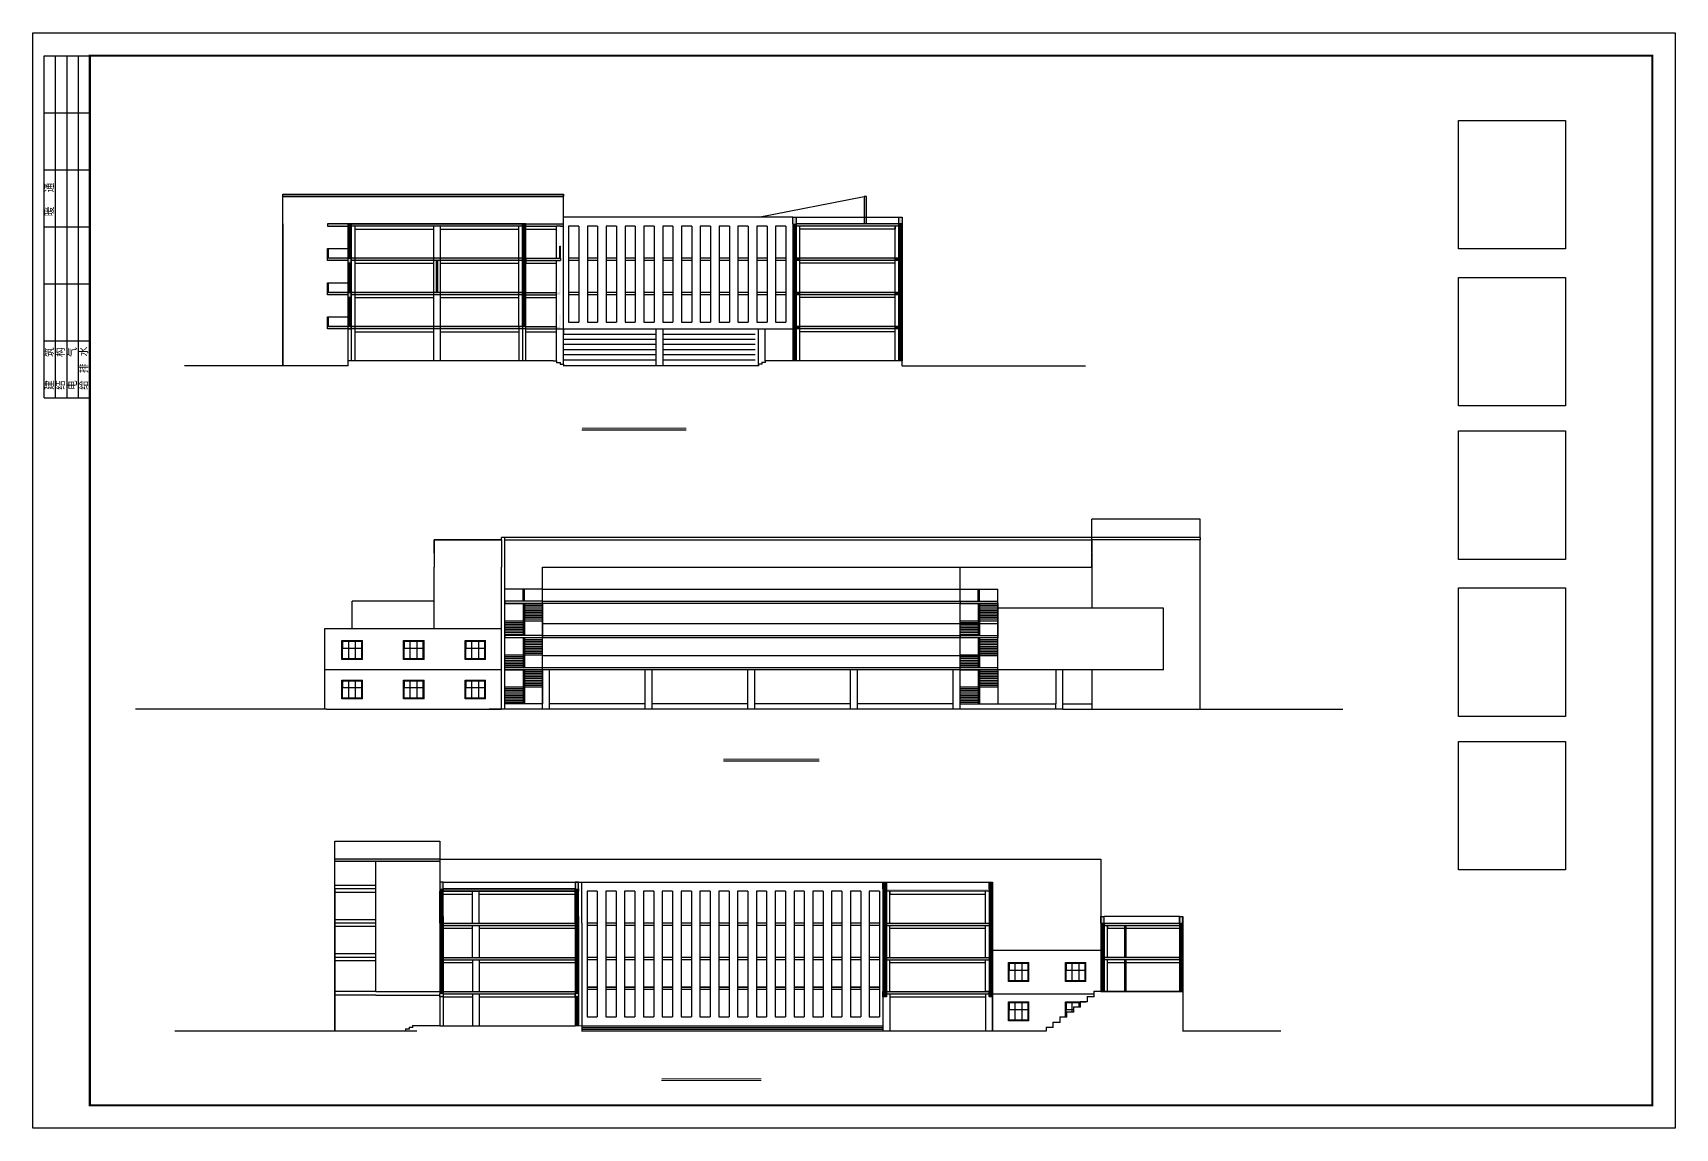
# Model space of a CAD drawing. Extents: x 368934 to 515747, y 80531 to 178176.
# Drawn here: x 443747 to 515747, y 80531 to 128531 of the extents above; entities that cross this region are included whole.
import ezdxf

# ---------------------------------------------------------------- set-up
doc = ezdxf.new("R2010")
doc.units = 0
doc.header["$LTSCALE"] = 1000
doc.header["$MEASUREMENT"] = 0
doc.layers.get('0').update_dxf_attribs({"linetype": 'CONTINUOUS'})
doc.layers.add('PUB_DIM', color=3, linetype='CONTINUOUS')
doc.layers.add('PUB_TITLE', color=4, linetype='CONTINUOUS')
doc.styles.add('HZ', font='txt', dxfattribs={"bigfont": 'hztxt'})

# ---------------------------------------------------------------- blocks, each defined once
blk = doc.blocks.new('_LABEL1')
for p, q in [((-150, 20), (-75, 20)), ((-150, 20), (-150, 0)), ((-150, 15), (-75, 15)), ((-125, 20), (-125, 0)), ((-100, 20), (-100, 0)), ((-75, 20), (-75, 0)), ((-75, 20), (-75, 0)), ((-75, 20), (0, 20)), ((-75, 15), (0, 15)), ((-50, 20), (-50, 0)), ((-25, 20), (-25, 0)), ((0, 20), (0, 0)), ((-150, 10), (-75, 10)), ((-75, 10), (0, 10)), ((-150, 5), (-75, 5)), ((-150, 0), (-75, 0)), ((-75, 5), (0, 5)), ((-75, 0), (0, 0))]:
    blk.add_line(p, q)
at = {"style": 'HZ'}
for s, p in [('结   构', (-146.45, 10.91)), ('建   筑', (-146.45, 15.65)), ('暖  通', (-70.35, 15.73)), ('电   气', (-146.45, 5.65)), ('给 排 水', (-146.45, 0.73))]:
    blk.add_text(s, height=3.509, dxfattribs=at).set_placement(p)

msp = doc.modelspace()

# ---------------------------------------------------------------- hatches: boundary and pattern name
for points in [[(467009, 121457), (454709, 121457), (454709, 121357), (467009, 121357)], [(480299, 121357), (480199, 121357), (480199, 120157), (480299, 120157)], [(457559, 120157), (456659, 120157), (456659, 120057), (457559, 120057)], [(457709, 120157), (457559, 120157), (457559, 120057), (457709, 120057)], [(457709, 120057), (457559, 120057), (457559, 119932), (457709, 119932)], [(465209, 120157), (457709, 120157), (457709, 120057), (465209, 120057)], [(467009, 120157), (466709, 120157), (465359, 120157), (465359, 120057), (466709, 120057), (466874, 120057), (467009, 120057)], [(481709, 120157), (477209, 120157), (477209, 120057), (481709, 120057)], [(457559, 118657), (456689, 118657), (456689, 119082), (456659, 119082), (456659, 118557), (457559, 118557)], [(466874, 118657), (466874, 119182), (466844, 119182), (466844, 118657), (466709, 118657), (465359, 118657), (465359, 118557), (466709, 118557), (466874, 118557)], [(465209, 118657), (457709, 118657), (457709, 118557), (465209, 118557)], [(461489, 118557), (461429, 118557), (461429, 117157), (461489, 117157)], [(477359, 118657), (477209, 118657), (477209, 118557), (477359, 118557)], [(481559, 118657), (477359, 118657), (477359, 118557), (481559, 118557)], [(481709, 118657), (481559, 118657), (481559, 118557), (481709, 118557)], [(457559, 117157), (456689, 117157), (456689, 117582), (456659, 117582), (456659, 117057), (457559, 117057)], [(466874, 117157), (466874, 117682), (466844, 117682), (466844, 117157), (466709, 117157), (465359, 117157), (465359, 117057), (466709, 117057), (466874, 117057)], [(465209, 117157), (457709, 117157), (457709, 117057), (465209, 117057)], [(477359, 117157), (477209, 117157), (477209, 117057), (477359, 117057)], [(481559, 117157), (477359, 117157), (477359, 117057), (481559, 117057)], [(481709, 117157), (481559, 117157), (481559, 117057), (481709, 117057)], [(457559, 115657), (456689, 115657), (456689, 116082), (456659, 116082), (456659, 115557), (457559, 115557)], [(466874, 115657), (466874, 116182), (466844, 116182), (466844, 115657), (466709, 115657), (465359, 115657), (465359, 115557), (466709, 115557), (466874, 115557)], [(465209, 115657), (457709, 115657), (457709, 115557), (465209, 115557)], [(477359, 115657), (477209, 115657), (477209, 115557), (477359, 115557)], [(481559, 115657), (477359, 115657), (477359, 115557), (481559, 115557)], [(481709, 115657), (481559, 115657), (481559, 115557), (481709, 115557)], [(461591, 92313), (456986, 92313), (456986, 92213), (461591, 92213)], [(467517, 91013), (461741, 91013), (461741, 90913), (467517, 90913)], [(481167, 91313), (481017, 91313), (481017, 91013), (481167, 91013)], [(481167, 91013), (481017, 91013), (481017, 90913), (481167, 90913)], [(485817, 91313), (485667, 91313), (485667, 91013), (485817, 91013)], [(485817, 91013), (485667, 91013), (485667, 90913), (485817, 90913)], [(485817, 91013), (485667, 91013), (485667, 90913), (485817, 90913)], [(467517, 89513), (461741, 89513), (461741, 89413), (467517, 89413)], [(467517, 89513), (463317, 89513), (463317, 89413), (467517, 89413)], [(490717, 89413), (490717, 89513), (490567, 89513), (490567, 89288), (490717, 89288)], [(494017, 89513), (490744, 89513), (490717, 89513), (490717, 89413), (494017, 89413)], [(491677, 89413), (491617, 89413), (491617, 89013), (491677, 89013)], [(494167, 89413), (494167, 89513), (494017, 89513), (494017, 89288), (494167, 89288)], [(490717, 88463), (490567, 88463), (490567, 87788), (490717, 87788)], [(494017, 88013), (490717, 88013), (490717, 87913), (494017, 87913)], [(491677, 87913), (491617, 87913), (491617, 87513), (491677, 87513)], [(494167, 88463), (494017, 88463), (494017, 87788), (494167, 87788)], [(481167, 86513), (481017, 86513), (481017, 86288), (481167, 86288)], [(485667, 86513), (485517, 86513), (481167, 86513), (481167, 86413), (485667, 86413)], [(485817, 86513), (485667, 86513), (485667, 86288), (485817, 86288)], [(490717, 86963), (490567, 86963), (490567, 86513), (490717, 86513)], [(494167, 86963), (494017, 86963), (494017, 86513), (494167, 86513)]]:
    msp.add_hatch(color=256).paths.add_polyline_path(points)
h = msp.add_hatch(color=256)
h.paths.add_polyline_path([(477209, 120457), (477059, 120457), (477059, 120157), (477059, 119932), (477209, 119932), (477209, 120157)])
h.paths.add_polyline_path([(477209, 118657), (477059, 118657), (477059, 118432), (477209, 118432)])
h.paths.add_polyline_path([(477209, 117157), (477059, 117157), (477059, 116932), (477209, 116932)])
h.paths.add_polyline_path([(477209, 115657), (477059, 115657), (477059, 115432), (477209, 115432)])
h = msp.add_hatch(color=256)
h.paths.add_polyline_path([(481859, 120457), (481709, 120457), (481709, 120157), (481709, 119932), (481859, 119932), (481859, 120157)])
h.paths.add_polyline_path([(481859, 118657), (481709, 118657), (481709, 118432), (481859, 118432)])
h.paths.add_polyline_path([(481859, 117157), (481709, 117157), (481709, 116932), (481859, 116932)])
h.paths.add_polyline_path([(481859, 115657), (481709, 115657), (481709, 115432), (481859, 115432)])
h = msp.add_hatch(color=256)
h.paths.add_polyline_path([(465359, 120157), (465209, 120157), (465209, 120057), (465209, 119932), (465359, 119932)])
h.paths.add_polyline_path([(465359, 118657), (465209, 118657), (465209, 118432), (465359, 118432)])
h = msp.add_hatch(color=256)
h.paths.add_polyline_path([(457709, 118657), (457559, 118657), (457559, 118432), (457709, 118432)])
h.paths.add_polyline_path([(457709, 117157), (457559, 117157), (457559, 116932), (457709, 116932)])
h.paths.add_polyline_path([(457709, 115657), (457559, 115657), (457559, 115557), (457709, 115557)])
h = msp.add_hatch(color=256)
h.paths.add_polyline_path([(465359, 117157), (465209, 117157), (465209, 116932), (465359, 116932)])
h.paths.add_polyline_path([(465359, 115657), (465209, 115657), (465209, 115557), (465359, 115557)])
h = msp.add_hatch(color=256)
h.paths.add_polyline_path([(461741, 91313), (461591, 91313), (461591, 90913), (461591, 90788), (461741, 90788), (461741, 91013)])
h.paths.add_polyline_path([(461741, 89513), (461591, 89513), (461591, 89288), (461741, 89288), (461741, 89413)])
h.paths.add_polyline_path([(461741, 88013), (461591, 88013), (461591, 87788), (461741, 87788)])
h.paths.add_polyline_path([(461741, 86413), (461741, 86513), (461591, 86513), (461591, 86413), (461591, 86288), (461741, 86288)])
h = msp.add_hatch(color=256)
h.paths.add_polyline_path([(467667, 91313), (467517, 91313), (467517, 90913), (467517, 90788), (467667, 90788), (467667, 91013)])
h.paths.add_polyline_path([(467667, 89513), (467517, 89513), (467517, 89288), (467667, 89288), (467667, 89413)])
h.paths.add_polyline_path([(467667, 88013), (467517, 88013), (467517, 87788), (467667, 87788)])
h.paths.add_polyline_path([(467667, 86413), (467667, 86513), (467517, 86513), (467517, 86413), (467517, 86288), (467667, 86288)])
h = msp.add_hatch(color=256)
h.paths.add_polyline_path([(485667, 91013), (481167, 91013), (481167, 90913), (485667, 90913)])
h.paths.add_polyline_path([(485667, 89513), (481167, 89513), (481167, 89413), (485667, 89413)])
h.paths.add_polyline_path([(485667, 88013), (481167, 88013), (481167, 87913), (485667, 87913)])
h = msp.add_hatch(color=256)
h.paths.add_polyline_path([(481017, 89288), (481167, 89288), (481167, 89513), (481017, 89513)])
h.paths.add_polyline_path([(481017, 87788), (481167, 87788), (481167, 88013), (481017, 88013)])
h = msp.add_hatch(color=256)
h.paths.add_polyline_path([(485667, 89288), (485817, 89288), (485817, 89513), (485667, 89513)])
h.paths.add_polyline_path([(485667, 87788), (485817, 87788), (485817, 88013), (485667, 88013)])
h = msp.add_hatch(color=256)
h.paths.add_polyline_path([(494167, 89813), (494017, 89813), (494017, 89513), (494167, 89513)])
h.paths.add_polyline_path([(490717, 89813), (490567, 89813), (490567, 89513), (490717, 89513)])
h = msp.add_hatch(color=256)
h.paths.add_polyline_path([(467517, 86513), (461741, 86513), (461741, 86413), (467517, 86413)])
h.paths.add_polyline_path([(467517, 88013), (461741, 88013), (461741, 87913), (467517, 87913)])

# ---------------------------------------------------------------- linework, layer by layer
for p, q in [((454709, 121457), (467009, 121457)), ((454709, 113932), (454709, 121457)), ((454709, 121357), (467009, 121357)), ((467009, 114007), (467009, 121457)), ((475559, 120457), (480199, 121357)), ((480199, 121357), (480199, 120157)), ((480299, 121357), (480199, 121357)), ((480299, 120157), (480299, 121357)), ((477059, 120457), (467009, 120457)), ((477059, 120157), (477059, 120457)), ((477059, 120457), (477209, 120457)), ((477209, 120457), (481709, 120457)), ((477209, 120457), (477209, 120157)), ((481709, 120157), (481709, 120457)), ((481709, 120457), (481859, 120457)), ((481709, 120457), (481859, 120457)), ((481709, 120157), (481709, 120457)), ((481859, 120457), (481859, 120157)), ((481859, 120457), (481859, 120157)), ((454709, 120157), (454709, 113932)), ((456659, 120157), (456659, 120057)), ((457559, 120157), (456659, 120157)), ((456659, 120057), (457559, 120057)), ((465359, 120157), (457559, 120157)), ((457559, 120157), (457559, 115557)), ((457709, 120157), (457559, 120157)), ((457559, 120157), (457559, 114157)), ((457559, 120057), (457709, 120057)), ((457709, 119932), (457559, 119932)), ((457609, 118657), (457609, 119932)), ((457659, 118657), (457659, 119932)), ((457709, 115557), (457709, 120157)), ((457709, 120157), (457709, 115557)), ((465209, 120057), (457709, 120057)), ((457859, 120057), (457859, 119932)), ((457859, 120057), (457859, 114157)), ((457859, 119932), (461309, 119932)), ((461309, 120057), (461309, 114157)), ((461609, 120057), (461609, 114157)), ((461609, 119932), (465059, 119932)), ((465059, 115657), (465059, 120057)), ((465209, 115657), (465209, 120157)), ((465209, 119932), (465359, 119932)), ((465259, 115657), (465259, 120157)), ((465309, 115657), (465309, 120157)), ((465359, 120157), (466709, 120157)), ((465359, 115657), (465359, 120157)), ((465359, 120057), (466709, 120057)), ((465359, 119932), (466709, 119932)), ((466709, 120157), (467009, 120157)), ((466874, 120057), (466709, 120057)), ((466709, 118657), (466709, 120057)), ((466874, 120057), (467009, 120057)), ((467684, 120057), (467234, 120057)), ((467234, 120057), (467234, 115857)), ((467684, 120057), (467684, 115857)), ((468509, 120057), (468059, 120057)), ((468059, 120057), (468059, 115857)), ((468509, 120057), (468509, 115857)), ((469334, 120057), (468884, 120057)), ((468884, 120057), (468884, 115857)), ((469334, 120057), (469334, 115857)), ((470159, 120057), (469709, 120057)), ((469709, 120057), (469709, 115857)), ((470159, 120057), (470159, 115857)), ((470984, 120057), (470534, 120057)), ((470534, 120057), (470534, 115857)), ((470534, 120057), (470534, 115857)), ((470984, 120057), (470984, 115857)), ((471809, 120057), (471359, 120057)), ((471359, 120057), (471359, 115857)), ((471809, 120057), (471809, 115857)), ((472634, 120057), (472184, 120057)), ((472184, 120057), (472184, 115857)), ((472634, 120057), (472634, 115857)), ((473459, 120057), (473009, 120057)), ((473009, 120057), (473009, 115857)), ((473459, 120057), (473459, 115857)), ((474284, 120057), (473834, 120057)), ((473834, 120057), (473834, 115857)), ((474284, 120057), (474284, 115857)), ((475109, 120057), (474659, 120057)), ((474659, 120057), (474659, 115857)), ((475109, 120057), (475109, 115857)), ((475934, 120057), (475484, 120057)), ((475484, 120057), (475484, 115857)), ((475934, 120057), (475934, 115857)), ((476759, 120057), (476309, 120057)), ((476309, 120057), (476309, 115857)), ((476759, 120057), (476759, 115857)), ((477059, 120157), (477059, 114157)), ((477209, 119932), (477059, 119932)), ((477109, 120157), (477109, 114157)), ((477159, 120157), (477159, 114157)), ((477209, 120157), (477209, 114157)), ((481709, 120157), (477209, 120157)), ((481709, 120057), (477209, 120057)), ((477359, 120057), (477359, 114157)), ((481559, 119932), (477359, 119932)), ((481859, 120157), (480299, 120157)), ((481559, 120057), (481559, 119932)), ((481559, 114157), (481559, 120057)), ((481709, 120157), (481709, 114157)), ((481709, 114157), (481709, 120157)), ((481859, 119932), (481709, 119932)), ((481759, 120157), (481759, 114157)), ((481809, 120157), (481809, 114157)), ((481859, 120157), (481859, 114157)), ((481859, 114157), (481859, 120157)), ((456659, 119082), (457559, 119082)), ((456659, 119082), (456689, 119082)), ((456659, 118557), (456659, 119082)), ((456689, 119082), (456689, 118657)), ((466844, 119182), (466874, 119182)), ((466844, 118657), (466844, 119182)), ((466874, 118657), (466874, 119182)), ((477209, 118657), (477209, 119107)), ((481859, 118657), (481859, 119107)), ((457559, 118557), (456659, 118557)), ((457559, 118657), (456689, 118657)), ((457559, 118657), (457709, 118657)), ((457709, 118432), (457559, 118432)), ((457609, 117157), (457609, 118432)), ((457659, 117157), (457659, 118432)), ((465209, 118657), (457709, 118657)), ((465209, 118557), (457709, 118557)), ((457859, 118432), (461309, 118432)), ((461429, 118557), (461429, 117157)), ((461489, 118557), (461489, 117157)), ((461609, 118432), (465059, 118432)), ((465209, 118657), (465359, 118657)), ((465359, 118432), (465209, 118432)), ((465359, 118657), (465359, 118432)), ((465359, 118657), (466709, 118657)), ((465359, 118557), (466709, 118557)), ((465359, 118432), (466709, 118432)), ((466709, 118657), (466844, 118657)), ((466709, 118557), (466874, 118557)), ((466709, 114157), (466709, 118557)), ((466874, 118657), (466874, 118557)), ((467684, 118657), (467234, 118657)), ((467684, 118557), (467234, 118557)), ((468509, 118657), (468059, 118657)), ((468509, 118557), (468059, 118557)), ((469334, 118657), (468884, 118657)), ((469334, 118557), (468884, 118557)), ((470159, 118657), (469709, 118657)), ((470159, 118557), (469709, 118557)), ((470984, 118657), (470534, 118657)), ((470984, 118557), (470534, 118557)), ((471809, 118657), (471359, 118657)), ((471809, 118557), (471359, 118557)), ((472634, 118657), (472184, 118657)), ((472634, 118557), (472184, 118557)), ((473459, 118657), (473009, 118657)), ((473459, 118557), (473009, 118557)), ((474284, 118657), (473834, 118657)), ((474284, 118557), (473834, 118557)), ((475109, 118657), (474659, 118657)), ((475109, 118557), (474659, 118557)), ((475934, 118657), (475484, 118657)), ((475934, 118557), (475484, 118557)), ((476759, 118657), (476309, 118657)), ((476759, 118557), (476309, 118557)), ((477209, 118657), (477059, 118657)), ((477209, 118432), (477059, 118432)), ((481709, 118657), (477209, 118657)), ((481709, 118557), (477209, 118557)), ((481559, 118432), (477359, 118432)), ((481859, 118657), (481709, 118657)), ((481859, 118432), (481709, 118432)), ((456659, 117057), (456659, 117582)), ((456659, 117582), (456689, 117582)), ((456659, 117582), (457559, 117582)), ((456689, 117582), (456689, 117157)), ((457559, 117157), (456659, 117157)), ((457559, 117057), (456659, 117057)), ((457559, 117057), (456659, 117057)), ((457559, 117157), (456689, 117157)), ((457559, 117157), (457709, 117157)), ((457709, 116932), (457559, 116932)), ((457609, 115657), (457609, 116932)), ((457659, 115657), (457659, 116932)), ((465209, 117157), (457709, 117157)), ((465209, 117057), (457709, 117057)), ((457859, 116932), (461309, 116932)), ((461609, 116932), (465059, 116932)), ((465359, 117157), (465209, 117157)), ((465359, 116932), (465209, 116932)), ((465359, 117157), (466709, 117157)), ((465359, 117057), (466709, 117057)), ((465359, 116932), (466709, 116932)), ((467684, 117157), (467234, 117157)), ((467684, 117057), (467234, 117057)), ((468509, 117157), (468059, 117157)), ((468509, 117057), (468059, 117057)), ((469334, 117157), (468884, 117157)), ((469334, 117057), (468884, 117057)), ((470159, 117157), (469709, 117157)), ((470159, 117057), (469709, 117057)), ((470984, 117157), (470534, 117157)), ((470984, 117057), (470534, 117057)), ((471809, 117157), (471359, 117157)), ((471809, 117057), (471359, 117057)), ((472634, 117157), (472184, 117157)), ((472634, 117057), (472184, 117057)), ((473459, 117157), (473009, 117157)), ((473459, 117057), (473009, 117057)), ((474284, 117157), (473834, 117157)), ((474284, 117057), (473834, 117057)), ((475109, 117157), (474659, 117157)), ((475109, 117057), (474659, 117057)), ((475934, 117157), (475484, 117157)), ((475934, 117057), (475484, 117057)), ((476759, 117157), (476309, 117157)), ((476759, 117057), (476309, 117057)), ((477209, 117157), (477059, 117157)), ((477209, 116932), (477059, 116932)), ((481709, 117157), (477209, 117157)), ((481709, 117057), (477209, 117057)), ((481559, 116932), (477359, 116932)), ((481859, 117157), (481709, 117157)), ((481859, 116932), (481709, 116932)), ((456659, 116082), (456689, 116082)), ((456659, 115557), (456659, 116082)), ((456659, 116082), (457559, 116082)), ((456689, 116082), (456689, 115657)), ((457559, 115657), (456659, 115657)), ((457559, 115657), (456659, 115657)), ((457559, 115557), (456659, 115557)), ((457559, 115557), (456659, 115557)), ((457559, 115557), (456659, 115557)), ((457559, 115657), (456689, 115657)), ((457709, 115657), (457559, 115657)), ((457559, 115557), (457709, 115557)), ((457709, 115557), (457559, 115557)), ((465209, 115657), (457709, 115657)), ((465359, 115557), (457709, 115557)), ((457709, 115557), (457709, 114157)), ((457859, 115432), (461309, 115432)), ((461609, 115432), (465059, 115432)), ((465059, 115657), (465059, 114157)), ((465359, 115657), (465209, 115657)), ((465209, 115657), (465209, 115557)), ((465209, 115557), (465209, 114157)), ((465359, 115657), (466709, 115657)), ((465359, 114157), (465359, 115657)), ((465359, 115557), (466709, 115557)), ((465359, 115432), (466709, 115432)), ((466709, 115557), (477059, 115557)), ((467009, 115557), (467009, 115332)), ((467009, 115332), (471059, 115332)), ((467234, 115857), (467684, 115857)), ((468059, 115857), (468509, 115857)), ((468884, 115857), (469334, 115857)), ((469709, 115857), (470159, 115857)), ((470534, 115857), (470984, 115857)), ((471059, 115557), (471059, 113932)), ((471359, 115857), (471809, 115857)), ((471359, 115557), (471359, 113932)), ((471359, 115332), (475409, 115332)), ((472184, 115857), (472634, 115857)), ((473009, 115857), (473459, 115857)), ((473834, 115857), (474284, 115857)), ((474659, 115857), (475109, 115857)), ((475484, 115857), (475934, 115857)), ((475559, 113932), (475559, 115557)), ((475859, 114157), (475859, 115557)), ((476309, 115857), (476759, 115857)), ((477209, 115657), (477059, 115657)), ((477209, 115432), (477059, 115432)), ((481709, 115657), (477209, 115657)), ((481709, 115557), (477209, 115557)), ((481559, 115432), (477359, 115432)), ((481859, 115657), (481709, 115657)), ((481859, 115432), (481709, 115432)), ((467009, 115107), (471059, 115107)), ((467009, 114882), (471059, 114882)), ((467009, 114657), (471059, 114657)), ((471359, 115107), (475409, 115107)), ((471359, 114882), (475409, 114882)), ((471359, 114657), (475409, 114657)), ((454709, 113932), (450402, 113932)), ((457559, 113932), (454709, 113932)), ((466559, 114157), (457559, 114157)), ((457559, 114157), (457559, 113932)), ((465359, 114157), (465359, 114307)), ((466559, 114157), (466709, 114157)), ((466709, 114157), (466709, 114082)), ((466709, 114082), (466859, 114082)), ((466859, 114082), (466859, 114007)), ((466859, 114007), (467009, 114007)), ((467009, 114432), (471059, 114432)), ((467009, 114207), (471059, 114207)), ((467009, 114007), (467009, 113932)), ((475559, 113932), (467009, 113932)), ((471359, 114432), (475409, 114432)), ((471359, 114207), (475409, 114207)), ((475559, 114007), (475559, 113932)), ((475709, 114007), (475559, 114007)), ((475709, 114082), (475709, 114007)), ((475859, 114082), (475709, 114082)), ((475859, 114157), (475859, 114082)), ((477059, 114157), (475859, 114157)), ((481859, 114157), (477059, 114157)), ((481859, 113932), (481859, 114157)), ((481859, 113932), (485263, 113932)), ((481859, 113932), (481859, 113932)), ((485263, 113932), (489902, 113932)), ((494927, 107220), (490171, 107220)), ((490171, 106420), (490171, 107220)), ((494927, 106420), (494927, 107220)), ((461343, 105726), (461346, 106320)), ((461346, 106317), (461346, 106320)), ((464296, 106320), (461346, 106320)), ((461346, 106320), (464296, 106320)), ((461346, 106317), (464296, 106318)), ((461346, 106317), (461346, 105120)), ((464446, 106420), (464296, 106420)), ((464296, 106320), (464296, 106420)), ((464296, 106318), (464296, 106320)), ((464296, 106318), (464296, 105120)), ((490171, 106420), (464446, 106420)), ((464446, 106320), (464446, 106420)), ((464446, 106320), (490171, 106320)), ((464446, 106320), (466096, 106320)), ((464446, 106319), (466096, 106320)), ((464446, 106319), (464446, 106320)), ((464446, 105120), (464446, 106319)), ((466096, 106320), (490171, 106320)), ((466096, 106320), (490171, 106320)), ((494896, 106420), (490171, 106420)), ((490171, 106320), (490171, 106420)), ((494896, 106320), (490171, 106320)), ((490171, 106320), (490171, 105757)), ((490171, 105757), (490171, 106304)), ((494927, 106420), (494896, 106420)), ((494896, 106320), (494927, 106320)), ((494927, 106420), (494927, 106320)), ((494927, 98895), (494927, 106320)), ((490171, 105757), (490171, 105726)), ((490171, 105757), (490171, 105120)), ((490171, 105120), (490171, 105726)), ((461346, 105120), (461346, 105112)), ((461346, 105120), (461346, 105120)), ((461346, 103620), (461346, 105120)), ((464296, 105113), (464296, 105120)), ((464296, 103620), (464296, 105113)), ((464446, 105113), (464446, 105120)), ((464446, 103620), (464446, 105113)), ((466096, 105120), (484396, 105120)), ((466096, 105113), (466096, 105120)), ((466096, 103620), (466096, 105113)), ((484396, 105120), (490171, 105120)), ((484396, 103620), (484396, 105120)), ((490171, 105120), (490171, 103320)), ((466096, 104145), (464446, 104145)), ((465241, 104145), (465301, 104145)), ((465241, 103620), (465241, 104145)), ((465271, 103620), (465271, 104145)), ((465301, 103620), (465301, 104145)), ((466096, 104145), (486046, 104145)), ((466096, 103320), (466096, 104145)), ((485191, 103620), (485191, 104145)), ((485221, 103620), (485221, 104145)), ((485251, 103620), (485251, 104145)), ((486046, 103320), (486046, 104145)), ((461346, 103620), (457746, 103620)), ((457746, 102420), (457746, 103620)), ((461346, 102420), (461346, 103620)), ((461346, 103620), (461346, 103620)), ((464296, 102120), (464296, 103620)), ((464446, 103620), (464446, 103520)), ((466096, 103620), (464446, 103620)), ((464446, 103520), (464446, 103620)), ((464446, 102120), (464446, 103520)), ((464446, 103520), (466096, 103520)), ((464446, 102020), (464446, 103520)), ((466096, 103520), (464446, 103520)), ((464446, 102120), (464446, 103520)), ((465241, 103520), (465241, 102120)), ((465271, 103520), (465271, 102120)), ((465301, 103520), (465301, 102120)), ((465301, 103445), (466096, 103445)), ((465301, 103370), (466096, 103370)), ((465301, 103295), (466096, 103295)), ((465301, 103220), (466096, 103220)), ((465301, 103145), (466096, 103145)), ((465301, 103070), (466096, 103070)), ((465301, 102995), (466096, 102995)), ((466096, 103620), (486046, 103620)), ((486046, 103520), (466096, 103520)), ((466096, 103520), (466096, 102020)), ((466096, 102120), (466096, 103520)), ((466096, 100620), (466096, 103320)), ((484396, 103620), (484396, 103520)), ((484396, 102020), (484396, 103520)), ((484396, 103520), (486046, 103520)), ((484396, 102120), (484396, 103520)), ((485191, 103520), (485191, 102120)), ((485221, 103520), (485221, 102120)), ((485251, 103520), (485251, 102120)), ((485251, 103445), (486046, 103445)), ((485251, 103370), (486046, 103370)), ((485251, 103295), (486046, 103295)), ((485251, 103220), (486046, 103220)), ((485251, 103145), (486046, 103145)), ((485251, 103070), (486046, 103070)), ((485251, 102995), (486046, 102995)), ((486046, 103520), (486046, 102020)), ((490171, 103320), (486046, 103320)), ((486046, 100620), (486046, 103320)), ((493321, 103320), (490171, 103320)), ((493321, 100620), (493321, 103320)), ((456546, 102420), (464296, 102420)), ((456546, 102120), (456546, 102420)), ((464446, 102770), (465241, 102770)), ((464446, 102695), (465241, 102695)), ((464446, 102620), (465241, 102620)), ((464446, 102545), (465241, 102545)), ((464446, 102470), (465241, 102470)), ((464446, 102395), (465241, 102395)), ((464446, 102320), (465241, 102320)), ((464446, 102245), (465241, 102245)), ((465301, 102920), (466096, 102920)), ((465301, 102845), (466096, 102845)), ((465301, 102770), (466096, 102770)), ((466096, 102645), (486046, 102645)), ((484396, 102770), (485191, 102770)), ((484396, 102695), (485191, 102695)), ((484396, 102620), (485191, 102620)), ((484396, 102545), (485191, 102545)), ((484396, 102470), (485191, 102470)), ((484396, 102395), (485191, 102395)), ((484396, 102320), (485191, 102320)), ((484396, 102245), (485191, 102245)), ((485251, 102920), (486046, 102920)), ((485251, 102845), (486046, 102845)), ((485251, 102770), (486046, 102770)), ((456546, 98895), (456546, 102120)), ((457296, 101070), (457296, 101895)), ((457296, 101895), (458196, 101895)), ((457296, 101865), (457296, 101895)), ((457326, 101865), (457326, 101565)), ((457326, 101865), (458166, 101865)), ((457326, 101100), (457326, 101865)), ((457326, 101565), (458166, 101565)), ((457596, 101100), (457596, 101865)), ((457896, 101100), (457896, 101865)), ((458166, 101100), (458166, 101865)), ((458196, 101070), (458196, 101895)), ((458196, 101865), (458196, 101895)), ((459996, 101865), (459996, 101895)), ((459996, 101895), (460896, 101895)), ((459996, 101070), (459996, 101895)), ((460026, 101100), (460026, 101865)), ((460026, 101865), (460866, 101865)), ((460026, 101865), (460026, 101565)), ((460026, 101565), (460866, 101565)), ((460296, 101100), (460296, 101865)), ((460596, 101100), (460596, 101865)), ((460866, 101100), (460866, 101865)), ((460896, 101865), (460896, 101895)), ((460896, 101070), (460896, 101895)), ((462696, 101070), (462696, 101895)), ((462696, 101895), (463596, 101895)), ((462696, 101865), (462696, 101895)), ((462726, 101865), (462726, 101565)), ((462726, 101865), (463566, 101865)), ((462726, 101100), (462726, 101865)), ((462726, 101565), (463566, 101565)), ((462996, 101100), (462996, 101865)), ((463296, 101100), (463296, 101865)), ((463566, 101100), (463566, 101865)), ((463596, 101070), (463596, 101895)), ((463596, 101865), (463596, 101895)), ((464296, 98895), (464296, 102120)), ((464446, 102170), (465241, 102170)), ((464446, 102120), (464446, 102020)), ((466096, 102120), (464446, 102120)), ((464446, 102020), (464446, 102120)), ((464446, 102020), (464446, 102095)), ((464446, 100720), (464446, 102020)), ((464446, 100720), (464446, 102020)), ((466096, 102020), (464446, 102020)), ((465241, 102020), (465241, 100720)), ((465271, 102020), (465271, 100720)), ((465301, 102020), (465301, 100720)), ((465301, 101945), (466096, 101945)), ((465301, 101870), (466096, 101870)), ((465301, 101795), (466096, 101795)), ((465301, 101720), (466096, 101720)), ((465301, 101645), (466096, 101645)), ((465301, 101570), (466096, 101570)), ((466096, 102120), (486046, 102120)), ((486046, 102020), (466096, 102020)), ((466096, 100720), (466096, 102020)), ((484396, 102170), (485191, 102170)), ((484396, 102120), (484396, 102020)), ((484396, 102020), (484396, 102095)), ((484396, 100720), (484396, 102020)), ((485191, 102020), (485191, 100720)), ((485221, 102020), (485221, 100720)), ((485251, 102020), (485251, 100720)), ((485251, 101945), (486046, 101945)), ((485251, 101870), (486046, 101870)), ((485251, 101795), (486046, 101795)), ((485251, 101720), (486046, 101720)), ((485251, 101645), (486046, 101645)), ((485251, 101570), (486046, 101570)), ((458196, 101070), (457296, 101070)), ((457371, 101070), (457296, 101070)), ((458166, 101100), (457326, 101100)), ((458196, 101070), (457896, 101070)), ((460071, 101070), (459996, 101070)), ((460896, 101070), (459996, 101070)), ((460866, 101100), (460026, 101100)), ((460896, 101070), (460596, 101070)), ((463596, 101070), (462696, 101070)), ((462771, 101070), (462696, 101070)), ((463566, 101100), (462726, 101100)), ((463596, 101070), (463296, 101070)), ((464446, 101270), (465241, 101270)), ((464446, 101195), (465241, 101195)), ((464446, 101120), (465241, 101120)), ((464446, 101045), (465241, 101045)), ((464446, 100970), (465241, 100970)), ((464446, 100895), (465241, 100895)), ((464446, 100820), (465241, 100820)), ((465301, 101495), (466096, 101495)), ((465301, 101420), (466096, 101420)), ((465301, 101345), (466096, 101345)), ((465301, 101270), (466096, 101270)), ((466096, 101245), (486046, 101245)), ((484396, 101270), (485191, 101270)), ((484396, 101195), (485191, 101195)), ((484396, 101120), (485191, 101120)), ((484396, 101045), (485191, 101045)), ((484396, 100970), (485191, 100970)), ((484396, 100895), (485191, 100895)), ((484396, 100820), (485191, 100820)), ((485251, 101495), (486046, 101495)), ((485251, 101420), (486046, 101420)), ((485251, 101345), (486046, 101345)), ((485251, 101270), (486046, 101270)), ((464296, 100620), (456546, 100620)), ((457296, 100140), (457296, 100170)), ((457296, 100170), (458196, 100170)), ((457296, 99345), (457296, 100170)), ((457326, 99375), (457326, 100140)), ((457326, 100140), (458166, 100140)), ((457326, 100140), (457326, 99840)), ((457596, 99375), (457596, 100140)), ((457896, 99375), (457896, 100140)), ((458166, 99375), (458166, 100140)), ((458196, 100140), (458196, 100170)), ((458196, 99345), (458196, 100170)), ((459996, 99345), (459996, 100170)), ((459996, 100170), (460896, 100170)), ((459996, 100140), (459996, 100170)), ((460026, 100140), (460026, 99840)), ((460026, 100140), (460866, 100140)), ((460026, 99375), (460026, 100140)), ((460296, 99375), (460296, 100140)), ((460596, 99375), (460596, 100140)), ((460866, 99375), (460866, 100140)), ((460896, 99345), (460896, 100170)), ((460896, 100140), (460896, 100170)), ((462696, 100140), (462696, 100170)), ((462696, 100170), (463596, 100170)), ((462696, 99345), (462696, 100170)), ((462726, 99375), (462726, 100140)), ((462726, 100140), (463566, 100140)), ((462726, 100140), (462726, 99840)), ((462996, 99375), (462996, 100140)), ((463296, 99375), (463296, 100140)), ((463566, 99375), (463566, 100140)), ((463596, 100140), (463596, 100170)), ((463596, 99345), (463596, 100170)), ((464446, 100745), (465241, 100745)), ((464446, 100620), (464446, 100720)), ((464446, 100720), (466096, 100720)), ((464446, 100620), (464446, 100720)), ((464446, 99120), (464446, 100620)), ((464446, 100620), (466096, 100620)), ((466096, 100620), (464446, 100620)), ((464446, 98895), (464446, 100620)), ((465241, 100620), (465241, 99120)), ((465241, 100620), (465241, 100520)), ((465271, 100620), (465271, 99120)), ((465271, 100620), (465271, 100520)), ((465301, 100620), (465301, 99120)), ((465301, 100620), (465301, 100520)), ((465301, 100545), (466096, 100545)), ((465301, 100470), (466096, 100470)), ((465301, 100395), (466096, 100395)), ((465301, 100320), (466096, 100320)), ((465301, 100245), (466096, 100245)), ((465301, 100170), (466096, 100170)), ((465301, 100095), (466096, 100095)), ((466096, 100720), (486046, 100720)), ((466096, 100620), (466096, 99120)), ((466096, 98895), (466096, 100620)), ((466396, 100620), (466096, 100620)), ((470596, 100620), (466396, 100620)), ((466396, 98895), (466396, 100620)), ((470596, 98895), (470596, 100620)), ((470896, 100620), (470596, 100620)), ((475096, 100620), (470896, 100620)), ((470896, 98895), (470896, 100620)), ((475096, 98895), (475096, 100620)), ((475396, 100620), (475096, 100620)), ((475396, 98895), (475396, 100620)), ((479596, 100620), (475396, 100620)), ((479596, 98895), (479596, 100620)), ((479896, 100620), (479596, 100620)), ((484096, 100620), (479896, 100620)), ((479896, 98895), (479896, 100620)), ((486046, 100620), (484096, 100620)), ((484096, 98895), (484096, 100620)), ((484396, 100745), (485191, 100745)), ((484396, 100620), (484396, 100720)), ((484396, 100620), (486046, 100620)), ((484396, 99120), (484396, 100620)), ((485191, 100620), (485191, 100520)), ((485191, 100620), (485191, 99120)), ((485221, 100620), (485221, 100520)), ((485221, 100620), (485221, 99120)), ((485251, 100620), (485251, 100520)), ((485251, 100620), (485251, 99120)), ((485251, 100545), (486046, 100545)), ((485251, 100470), (486046, 100470)), ((485251, 100395), (486046, 100395)), ((485251, 100320), (486046, 100320)), ((485251, 100245), (486046, 100245)), ((485251, 100170), (486046, 100170)), ((485251, 100095), (486046, 100095)), ((488596, 100620), (486046, 100620)), ((486046, 100620), (486046, 99120)), ((488596, 100620), (488596, 99120)), ((488896, 100620), (488596, 100620)), ((488896, 98895), (488896, 100620)), ((490171, 100620), (488896, 100620)), ((490171, 100620), (490171, 98895)), ((493321, 100620), (490171, 100620)), ((457326, 99840), (458166, 99840)), ((458166, 99375), (457326, 99375)), ((460026, 99840), (460866, 99840)), ((460866, 99375), (460026, 99375)), ((462726, 99840), (463566, 99840)), ((463566, 99375), (462726, 99375)), ((464446, 99870), (465241, 99870)), ((464446, 99795), (465241, 99795)), ((464446, 99720), (465241, 99720)), ((464446, 99645), (465241, 99645)), ((464446, 99570), (465241, 99570)), ((464446, 99495), (465241, 99495)), ((464446, 99420), (465241, 99420)), ((465301, 100020), (466096, 100020)), ((465301, 99945), (466096, 99945)), ((465301, 99870), (466096, 99870)), ((484396, 99870), (485191, 99870)), ((484396, 99795), (485191, 99795)), ((484396, 99720), (485191, 99720)), ((484396, 99645), (485191, 99645)), ((484396, 99570), (485191, 99570)), ((484396, 99495), (485191, 99495)), ((484396, 99420), (485191, 99420)), ((485251, 100020), (486046, 100020)), ((485251, 99945), (486046, 99945)), ((485251, 99870), (486046, 99870)), ((456546, 98895), (448246, 98895)), ((456621, 98895), (456546, 98895)), ((456621, 98895), (464296, 98895)), ((457371, 99345), (457296, 99345)), ((458196, 99345), (457296, 99345)), ((458196, 99345), (457896, 99345)), ((460896, 99345), (459996, 99345)), ((460071, 99345), (459996, 99345)), ((460896, 99345), (460596, 99345)), ((462771, 99345), (462696, 99345)), ((463596, 99345), (462696, 99345)), ((463596, 99345), (463296, 99345)), ((464296, 98895), (463746, 98895)), ((464446, 98895), (464296, 98895)), ((464446, 98895), (464296, 98895)), ((464446, 99345), (465241, 99345)), ((464446, 99270), (465241, 99270)), ((464446, 99120), (464446, 99195)), ((464446, 99195), (465241, 99195)), ((466096, 99120), (464446, 99120)), ((466096, 98895), (464446, 98895)), ((466096, 98895), (464446, 98895)), ((466396, 98895), (466096, 98895)), ((470596, 99120), (466396, 99120)), ((470596, 98895), (466396, 98895)), ((470896, 98895), (470596, 98895)), ((475096, 99120), (470896, 99120)), ((475096, 98895), (470896, 98895)), ((475396, 98895), (475096, 98895)), ((479596, 99120), (475396, 99120)), ((479596, 98895), (475396, 98895)), ((479896, 98895), (479596, 98895)), ((484096, 99120), (479896, 99120)), ((484096, 98895), (479896, 98895)), ((484396, 98895), (484096, 98895)), ((484396, 99345), (485191, 99345)), ((484396, 99270), (485191, 99270)), ((484396, 99195), (485191, 99195)), ((484396, 99120), (484396, 99195)), ((484396, 99120), (488596, 99120)), ((484396, 98895), (484396, 99120)), ((488596, 98895), (484396, 98895)), ((488596, 98895), (488596, 99120)), ((488896, 98895), (488596, 98895)), ((488896, 99120), (490171, 99120)), ((488896, 98895), (490171, 98895)), ((490171, 98895), (494896, 98895)), ((494927, 98895), (494896, 98895)), ((494927, 98895), (501181, 98895)), ((456986, 84788), (456986, 93113)), ((456986, 93113), (461591, 93113)), ((461591, 93113), (461591, 92313)), ((461591, 93113), (461591, 90913)), ((461591, 92313), (456986, 92313)), ((461591, 92213), (456986, 92213)), ((458786, 86513), (458786, 92213)), ((461591, 92313), (490567, 92313)), ((490567, 92313), (490567, 89813)), ((458786, 91163), (456986, 91163)), ((456986, 91013), (456986, 84788)), ((458786, 91013), (456986, 91013)), ((458786, 90863), (456986, 90863)), ((461741, 91313), (461591, 91313)), ((461591, 89813), (461591, 90913)), ((461741, 90788), (461591, 90788)), ((461641, 89813), (461641, 91013)), ((461691, 89813), (461691, 91013)), ((461741, 91313), (485817, 91313)), ((461741, 91013), (461741, 91313)), ((467517, 91013), (461741, 91013)), ((461741, 91013), (461741, 90913)), ((461741, 89813), (461741, 91013)), ((461741, 90913), (467517, 90913)), ((461741, 90788), (463017, 90788)), ((463017, 89513), (463017, 90913)), ((463317, 89513), (463317, 90913)), ((463317, 90788), (467517, 90788)), ((467667, 91313), (467517, 91313)), ((467517, 91313), (467517, 91013)), ((467667, 91313), (467517, 91313)), ((467517, 89813), (467517, 91013)), ((467517, 89813), (467517, 90913)), ((467667, 90788), (467517, 90788)), ((467567, 89813), (467567, 91013)), ((467617, 89813), (467617, 91013)), ((467667, 91013), (467667, 91313)), ((467667, 91013), (467667, 91313)), ((467667, 91013), (467667, 90913)), ((467667, 89813), (467667, 91013)), ((467667, 89813), (467667, 91013)), ((467817, 91013), (467817, 91313)), ((467817, 89513), (467817, 91013)), ((468492, 90913), (468042, 90913)), ((468042, 90913), (468042, 85413)), ((468492, 90913), (468492, 85413)), ((469317, 90913), (468867, 90913)), ((468867, 90913), (468867, 85413)), ((469317, 90913), (469317, 85413)), ((470142, 90913), (469692, 90913)), ((469692, 90913), (469692, 85413)), ((470142, 90913), (470142, 85413)), ((470967, 90913), (470517, 90913)), ((470517, 90913), (470517, 85413)), ((470967, 90913), (470967, 85413)), ((471792, 90913), (471342, 90913)), ((471342, 90913), (471342, 85413)), ((471342, 90913), (471342, 86713)), ((471792, 90913), (471792, 85413)), ((472617, 90913), (472167, 90913)), ((472167, 90913), (472167, 85413)), ((472617, 90913), (472617, 85413)), ((473442, 90913), (472992, 90913)), ((472992, 90913), (472992, 85413)), ((473442, 90913), (473442, 85413)), ((474267, 90913), (473817, 90913)), ((473817, 90913), (473817, 85413)), ((474267, 90913), (474267, 85413)), ((475092, 90913), (474642, 90913)), ((474642, 90913), (474642, 85413)), ((475092, 90913), (475092, 85413)), ((475917, 90913), (475467, 90913)), ((475467, 90913), (475467, 85413)), ((475917, 90913), (475917, 85413)), ((476742, 90913), (476292, 90913)), ((476292, 90913), (476292, 85413)), ((476742, 90913), (476742, 85413)), ((477567, 90913), (477117, 90913)), ((477117, 90913), (477117, 85413)), ((477567, 90913), (477567, 85413)), ((477567, 90913), (477567, 86713)), ((477942, 90913), (477942, 85413)), ((478392, 90913), (477942, 90913)), ((478392, 90913), (478392, 85413)), ((479217, 90913), (478767, 90913)), ((478767, 90913), (478767, 85413)), ((479217, 90913), (479217, 85413)), ((480042, 90913), (479592, 90913)), ((479592, 90913), (479592, 85413)), ((480042, 90913), (480042, 85413)), ((480417, 90913), (480417, 85413)), ((480867, 90913), (480417, 90913)), ((480867, 90913), (480867, 85413)), ((481017, 91313), (481167, 91313)), ((481017, 91013), (481017, 91313)), ((481017, 91013), (481017, 84788)), ((485817, 90913), (481017, 90913)), ((481067, 91013), (481067, 86413)), ((481117, 91013), (481117, 86413)), ((481167, 91313), (481167, 91013)), ((481167, 91013), (481167, 86413)), ((481317, 90913), (481317, 90788)), ((481317, 89513), (481317, 90913)), ((481317, 90788), (485517, 90788)), ((485517, 89513), (485517, 90913)), ((485667, 91013), (485667, 91313)), ((485667, 91313), (485817, 91313)), ((485667, 91013), (485667, 86413)), ((485717, 91013), (485717, 86413)), ((485767, 91013), (485767, 86413)), ((485817, 91313), (485817, 91013)), ((485817, 84788), (485817, 91013)), ((485817, 91013), (485817, 84788)), ((485817, 91013), (485817, 86413)), ((458786, 89663), (456986, 89663)), ((458786, 89513), (456986, 89513)), ((458786, 89363), (456986, 89363)), ((461591, 89513), (461591, 89813)), ((461741, 89513), (461591, 89513)), ((461591, 89513), (461591, 86413)), ((461741, 89288), (461591, 89288)), ((461641, 89513), (461641, 89813)), ((461641, 89513), (461641, 86413)), ((461691, 89813), (461691, 89513)), ((461691, 89513), (461691, 86413)), ((461741, 89813), (461741, 89513)), ((461741, 89513), (467517, 89513)), ((461741, 89513), (461741, 86413)), ((461741, 89413), (461741, 89288)), ((461741, 89413), (467517, 89413)), ((461741, 89288), (463017, 89288)), ((463017, 88013), (463017, 89413)), ((463317, 89413), (463317, 88013)), ((463317, 89288), (467517, 89288)), ((467517, 89513), (467517, 89813)), ((467517, 89513), (467517, 89813)), ((467517, 89513), (467517, 85013)), ((467517, 89513), (467517, 86413)), ((467667, 89513), (467517, 89513)), ((467667, 89288), (467517, 89288)), ((467567, 89513), (467567, 89813)), ((467567, 89513), (467567, 86413)), ((467617, 89813), (467617, 89513)), ((467617, 89513), (467617, 86413)), ((467667, 89813), (467667, 89513)), ((467667, 89813), (467667, 89513)), ((467667, 89513), (467667, 86413)), ((467667, 89513), (467667, 86413)), ((467667, 89413), (467667, 89288)), ((467817, 89513), (467817, 84788)), ((468492, 89513), (468042, 89513)), ((468492, 89413), (468042, 89413)), ((469317, 89513), (468867, 89513)), ((469317, 89413), (468867, 89413)), ((470142, 89513), (469692, 89513)), ((470142, 89413), (469692, 89413)), ((470967, 89513), (470517, 89513)), ((470967, 89413), (470517, 89413)), ((471792, 89513), (471342, 89513)), ((471792, 89413), (471342, 89413)), ((472617, 89513), (472167, 89513)), ((472617, 89413), (472167, 89413)), ((473442, 89513), (472992, 89513)), ((473442, 89413), (472992, 89413)), ((474267, 89513), (473817, 89513)), ((474267, 89413), (473817, 89413)), ((475092, 89513), (474642, 89513)), ((475092, 89413), (474642, 89413)), ((475917, 89513), (475467, 89513)), ((475917, 89413), (475467, 89413)), ((476742, 89513), (476292, 89513)), ((476742, 89413), (476292, 89413)), ((477567, 89513), (477117, 89513)), ((477567, 89413), (477117, 89413)), ((478392, 89513), (477942, 89513)), ((478392, 89413), (477942, 89413)), ((479217, 89513), (478767, 89513)), ((479217, 89413), (478767, 89413)), ((480042, 89513), (479592, 89513)), ((480042, 89413), (479592, 89413)), ((480867, 89513), (480417, 89513)), ((480867, 89413), (480417, 89413)), ((481167, 89513), (481017, 89513)), ((481167, 89288), (481017, 89288)), ((481167, 89513), (485667, 89513)), ((481167, 89413), (485667, 89413)), ((481317, 88013), (481317, 89413)), ((481317, 89288), (485517, 89288)), ((485517, 88013), (485517, 89413)), ((485817, 89513), (485667, 89513)), ((485817, 89288), (485667, 89288)), ((490567, 89813), (490567, 89513)), ((490567, 89813), (490717, 89813)), ((490567, 89513), (490567, 89813)), ((490567, 89513), (494167, 89513)), ((490567, 89513), (490567, 86513)), ((490717, 89288), (490567, 89288)), ((490617, 89513), (490617, 86513)), ((490667, 89413), (490667, 86513)), ((494017, 89813), (490717, 89813)), ((490717, 89513), (490717, 89813)), ((490717, 89513), (490717, 89413)), ((490717, 89413), (494017, 89413)), ((490717, 89413), (490717, 86513)), ((490744, 89513), (494017, 89513)), ((490867, 89413), (490867, 89288)), ((490867, 88013), (490867, 89413)), ((490867, 89288), (494017, 89288)), ((491617, 88013), (491617, 89413)), ((491677, 88013), (491677, 89413)), ((494017, 89513), (494017, 89813)), ((494017, 89813), (494167, 89813)), ((494017, 89813), (494017, 89513)), ((494017, 89813), (494167, 89813)), ((494017, 89513), (494017, 89813)), ((494017, 89513), (494017, 86513)), ((494017, 89413), (494017, 86513)), ((494167, 89288), (494017, 89288)), ((494067, 89513), (494067, 86513)), ((494117, 89413), (494117, 86513)), ((494167, 89513), (494167, 89813)), ((494167, 89813), (494167, 89513)), ((494167, 89513), (494167, 89413)), ((494167, 89513), (494167, 86513)), ((494167, 89413), (494167, 86513)), ((491617, 89013), (491677, 89013)), ((491617, 88013), (491617, 89013)), ((458786, 88163), (456986, 88163)), ((458786, 88013), (456986, 88013)), ((458786, 87863), (456986, 87863)), ((461741, 88013), (461591, 88013)), ((461741, 88013), (467517, 88013)), ((461741, 87913), (467517, 87913)), ((463017, 87913), (463017, 86513)), ((463317, 87913), (463317, 86513)), ((467667, 88013), (467517, 88013)), ((468492, 88013), (468042, 88013)), ((468492, 87913), (468042, 87913)), ((469317, 88013), (468867, 88013)), ((469317, 87913), (468867, 87913)), ((470142, 88013), (469692, 88013)), ((470142, 87913), (469692, 87913)), ((470967, 88013), (470517, 88013)), ((470967, 87913), (470517, 87913)), ((471792, 88013), (471342, 88013)), ((471792, 87913), (471342, 87913)), ((472617, 88013), (472167, 88013)), ((472617, 87913), (472167, 87913)), ((473442, 88013), (472992, 88013)), ((473442, 87913), (472992, 87913)), ((474267, 88013), (473817, 88013)), ((474267, 87913), (473817, 87913)), ((475092, 88013), (474642, 88013)), ((475092, 87913), (474642, 87913)), ((475917, 88013), (475467, 88013)), ((475917, 87913), (475467, 87913)), ((476742, 88013), (476292, 88013)), ((476742, 87913), (476292, 87913)), ((477567, 88013), (477117, 88013)), ((477567, 87913), (477117, 87913)), ((478392, 88013), (477942, 88013)), ((478392, 87913), (477942, 87913)), ((479217, 88013), (478767, 88013)), ((479217, 87913), (478767, 87913)), ((480042, 88013), (479592, 88013)), ((480042, 87913), (479592, 87913)), ((480867, 88013), (480417, 88013)), ((480867, 87913), (480417, 87913)), ((481167, 88013), (481017, 88013)), ((481167, 88013), (485667, 88013)), ((481167, 87913), (485667, 87913)), ((481317, 86513), (481317, 87913)), ((485517, 86513), (485517, 87913)), ((485817, 88013), (485667, 88013)), ((490567, 88313), (485817, 88313)), ((490717, 88463), (490567, 88463)), ((490717, 88013), (490717, 88463)), ((494017, 88013), (490717, 88013)), ((494017, 87913), (490717, 87913)), ((490867, 86513), (490867, 87913)), ((491617, 86513), (491617, 87913)), ((491677, 86513), (491677, 87913)), ((494167, 88463), (494017, 88463)), ((494167, 88013), (494167, 88463)), ((461741, 87788), (461591, 87788)), ((461741, 87788), (463017, 87788)), ((463317, 87788), (467517, 87788)), ((467667, 87788), (467517, 87788)), ((481167, 87788), (481017, 87788)), ((481317, 87788), (485517, 87788)), ((485817, 87788), (485667, 87788)), ((486517, 87758), (486517, 87788)), ((486517, 87788), (487417, 87788)), ((486517, 86963), (486517, 87758)), ((486547, 87758), (486547, 87458)), ((486547, 86993), (486547, 87758)), ((486547, 87758), (487387, 87758)), ((486547, 87458), (487387, 87458)), ((486817, 86993), (486817, 87758)), ((487117, 86993), (487117, 87758)), ((487387, 86993), (487387, 87758)), ((487417, 87758), (487417, 87788)), ((487417, 86963), (487417, 87758)), ((489017, 87788), (489917, 87788)), ((489017, 87758), (489017, 87788)), ((489017, 86963), (489017, 87758)), ((489047, 87758), (489047, 87458)), ((489047, 87758), (489887, 87758)), ((489047, 86993), (489047, 87758)), ((489047, 87458), (489887, 87458)), ((489317, 86993), (489317, 87758)), ((489617, 86993), (489617, 87758)), ((489887, 86993), (489887, 87758)), ((489917, 87758), (489917, 87788)), ((489917, 86963), (489917, 87758)), ((490717, 87788), (490567, 87788)), ((490867, 87788), (494017, 87788)), ((491617, 87513), (491677, 87513)), ((494167, 87788), (494017, 87788)), ((458786, 86513), (456986, 86513)), ((458786, 86513), (461666, 86513)), ((461741, 86513), (461591, 86513)), ((461591, 86288), (461591, 86413)), ((461741, 86513), (467517, 86513)), ((461741, 86413), (461741, 86288)), ((461741, 86413), (467517, 86413)), ((463017, 86413), (463017, 85013)), ((463317, 86413), (463317, 85013)), ((467667, 86513), (467517, 86513)), ((467517, 86288), (467517, 86413)), ((467667, 86413), (467667, 86288)), ((467667, 86413), (467667, 86288)), ((468492, 86713), (468042, 86713)), ((468042, 86713), (468492, 86713)), ((468492, 86613), (468042, 86613)), ((469317, 86713), (468867, 86713)), ((468867, 86713), (469317, 86713)), ((469317, 86613), (468867, 86613)), ((470142, 86713), (469692, 86713)), ((469692, 86713), (470142, 86713)), ((470142, 86613), (469692, 86613)), ((470967, 86713), (470517, 86713)), ((470517, 86713), (470967, 86713)), ((470967, 86613), (470517, 86613)), ((471792, 86713), (471342, 86713)), ((471342, 86713), (471792, 86713)), ((471792, 86613), (471342, 86613)), ((472617, 86713), (472167, 86713)), ((472167, 86713), (472617, 86713)), ((472617, 86613), (472167, 86613)), ((473442, 86713), (472992, 86713)), ((472992, 86713), (473442, 86713)), ((473442, 86613), (472992, 86613)), ((474267, 86713), (473817, 86713)), ((473817, 86713), (474267, 86713)), ((474267, 86613), (473817, 86613)), ((475092, 86713), (474642, 86713)), ((474642, 86713), (475092, 86713)), ((475092, 86613), (474642, 86613)), ((475917, 86713), (475467, 86713)), ((475467, 86713), (475917, 86713)), ((475917, 86613), (475467, 86613)), ((476742, 86713), (476292, 86713)), ((476292, 86713), (476742, 86713)), ((476742, 86613), (476292, 86613)), ((477567, 86713), (477117, 86713)), ((477117, 86713), (477567, 86713)), ((477567, 86613), (477117, 86613)), ((478392, 86713), (477942, 86713)), ((477942, 86713), (478392, 86713)), ((478392, 86613), (477942, 86613)), ((479217, 86713), (478767, 86713)), ((478767, 86713), (479217, 86713)), ((479217, 86613), (478767, 86613)), ((480042, 86713), (479592, 86713)), ((479592, 86713), (480042, 86713)), ((480042, 86613), (479592, 86613)), ((480867, 86713), (480417, 86713)), ((480417, 86713), (480867, 86713)), ((480867, 86613), (480417, 86613)), ((481167, 86513), (481017, 86513)), ((481167, 86513), (481317, 86513)), ((481167, 86513), (485667, 86513)), ((481167, 86413), (481167, 86288)), ((481167, 86413), (485667, 86413)), ((481317, 86413), (481317, 85013)), ((485667, 86513), (485517, 86513)), ((485517, 86413), (485517, 85013)), ((485817, 86513), (485667, 86513)), ((485667, 86413), (485817, 86413)), ((485817, 86413), (490267, 86413)), ((485817, 86413), (485817, 86288)), ((487417, 86963), (486517, 86963)), ((487387, 86993), (486547, 86993)), ((487417, 86963), (487117, 86963)), ((489917, 86963), (489017, 86963)), ((489887, 86993), (489047, 86993)), ((489917, 86963), (489617, 86963)), ((490267, 86513), (490267, 86288)), ((490567, 86513), (490267, 86513)), ((490717, 86963), (490567, 86963)), ((490567, 86513), (494167, 86513)), ((490717, 86513), (490717, 86963)), ((490717, 86513), (490867, 86513)), ((494017, 86513), (490717, 86513)), ((494167, 86963), (494017, 86963)), ((494167, 86513), (494167, 86963)), ((494167, 86513), (494167, 84788)), ((458786, 86363), (456986, 86363)), ((458786, 86363), (461591, 86363)), ((461591, 86288), (461591, 85013)), ((461741, 86288), (461591, 86288)), ((461741, 86288), (463017, 86288)), ((461741, 86288), (461741, 85013)), ((463317, 86288), (467517, 86288)), ((467667, 86288), (467517, 86288)), ((467667, 86288), (467517, 86288)), ((467567, 86288), (467567, 85013)), ((467617, 86288), (467617, 85013)), ((467667, 86288), (467667, 85013)), ((481167, 86288), (481017, 86288)), ((481317, 86288), (485517, 86288)), ((485817, 86288), (485667, 86288)), ((486517, 85238), (486517, 86063)), ((486517, 86063), (487417, 86063)), ((486517, 86033), (486517, 86063)), ((486547, 86033), (486547, 85733)), ((486547, 86033), (487387, 86033)), ((486547, 85268), (486547, 86033)), ((486547, 85733), (487387, 85733)), ((486817, 85268), (486817, 86033)), ((487117, 85268), (487117, 86033)), ((487387, 85268), (487387, 86033)), ((487417, 85238), (487417, 86063)), ((487417, 86033), (487417, 86063)), ((489017, 86033), (489017, 86063)), ((489017, 86063), (489917, 86063)), ((489017, 85388), (489017, 86063)), ((489047, 85388), (489047, 86033)), ((489047, 86033), (489667, 86033)), ((489047, 86033), (489047, 85733)), ((489047, 85733), (489367, 85733)), ((489317, 85613), (489317, 86033)), ((489367, 85838), (489367, 85613)), ((489667, 85838), (489367, 85838)), ((489617, 85838), (489617, 86033)), ((489967, 86063), (489667, 86063)), ((489667, 86063), (489667, 85838)), ((490267, 86288), (489967, 86288)), ((489967, 86288), (489967, 86063)), ((460391, 85013), (460391, 84938)), ((461591, 85013), (460391, 85013)), ((461591, 85013), (461741, 85013)), ((461741, 85013), (467517, 85013)), ((467817, 85013), (481017, 85013)), ((468042, 85413), (468492, 85413)), ((468867, 85413), (469317, 85413)), ((469692, 85413), (470142, 85413)), ((470517, 85413), (470967, 85413)), ((471342, 85413), (471792, 85413)), ((472167, 85413), (472617, 85413)), ((472992, 85413), (473442, 85413)), ((473817, 85413), (474267, 85413)), ((474642, 85413), (475092, 85413)), ((475467, 85413), (475917, 85413)), ((476292, 85413), (476742, 85413)), ((477117, 85413), (477567, 85413)), ((477942, 85413), (478392, 85413)), ((478767, 85413), (479217, 85413)), ((479592, 85413), (480042, 85413)), ((480417, 85413), (480867, 85413)), ((481317, 85013), (481317, 84788)), ((485517, 85013), (485517, 84788)), ((487417, 85238), (486517, 85238)), ((487387, 85268), (486547, 85268)), ((487417, 85238), (487117, 85238)), ((488467, 85163), (488467, 84938)), ((488767, 85163), (488467, 85163)), ((488767, 85388), (488767, 85163)), ((489067, 85388), (488767, 85388)), ((489367, 85613), (489067, 85613)), ((489067, 85613), (489067, 85388)), ((449976, 84788), (460091, 84788)), ((456986, 84788), (460586, 84788)), ((456986, 84788), (458786, 84788)), ((460091, 84863), (460091, 84788)), ((460241, 84863), (460091, 84863)), ((460241, 84938), (460241, 84863)), ((460391, 84938), (460241, 84938)), ((467817, 84938), (481017, 84938)), ((467817, 84863), (481017, 84863)), ((467817, 84788), (488167, 84788)), ((488467, 84938), (488167, 84938)), ((488167, 84938), (488167, 84788)), ((494167, 84788), (498453, 84788))]:
    msp.add_line(p, q)
for points in [[(506246, 124697), (510942, 124697), (510942, 119066), (506246, 119066)], [(506246, 124697), (510942, 124697), (510942, 119066), (506246, 119066)], [(454709, 121457), (467009, 121457), (467009, 121357), (454709, 121357)], [(457709, 120157), (465209, 120157), (465209, 120057), (457709, 120057)], [(506246, 117815), (510942, 117815), (510942, 112184), (506246, 112184)], [(506246, 117815), (510942, 117815), (510942, 112184), (506246, 112184)], [(506246, 111089), (510942, 111089), (510942, 105458), (506246, 105458)], [(506246, 111089), (510942, 111089), (510942, 105458), (506246, 105458)], [(506246, 104206), (510942, 104206), (510942, 98575), (506246, 98575)], [(506246, 97480), (510942, 97480), (510942, 91849), (506246, 91849)], [(461741, 91013), (467517, 91013), (467517, 90913), (461741, 90913)], [(481017, 86513), (481167, 86513), (481167, 86288), (481017, 86288)], [(485667, 86513), (485817, 86513), (485817, 86288), (485667, 86288)]]:
    msp.add_lwpolyline(points, close=True)
msp.add_lwpolyline([(465209, 120057), (465209, 120157), (465359, 120157)])
at = {"const_width": 45}
for points in [[(450402, 113932), (457559, 113932), (457559, 114157), (466709, 114157), (466709, 114082), (466859, 114082), (466859, 114007), (467009, 114007), (467009, 113932), (475559, 113932), (475559, 114007), (475709, 114007), (475709, 114082), (475859, 114082), (475859, 114157), (481859, 114157), (481859, 113932), (489902, 113932)], [(449976, 84788), (460091, 84788), (460091, 84863), (460241, 84863), (460241, 84938), (460391, 84938), (460391, 85013), (467817, 85013), (467817, 84788), (488167, 84788), (488167, 84938), (488467, 84938), (488467, 85163), (488767, 85163), (488767, 85388), (489067, 85388), (489067, 85613), (489367, 85613), (489367, 85838), (489667, 85838), (489667, 86063), (489967, 86063), (489967, 86288), (490267, 86288), (490267, 86513), (494167, 86513), (494167, 84788), (498453, 84788)]]:
    msp.add_lwpolyline(points, dxfattribs=at)
at = {"layer": 'PUB_DIM', "const_width": 35}
for points in [[(467822, 111204), (472394, 111204)], [(474020, 96698), (478222, 96698)], [(471308, 82703), (475679, 82703)]]:
    msp.add_lwpolyline(points, dxfattribs=at)
at = {"layer": 'PUB_DIM'}
for points in [[(467822, 111129), (472394, 111129)], [(474020, 96623), (478222, 96623)], [(471308, 82628), (475679, 82628)]]:
    msp.add_lwpolyline(points, dxfattribs=at)
at = {"layer": 'PUB_TITLE'}
msp.add_lwpolyline([(443747, 80531), (443747, 128531), (515747, 128531), (515747, 80531)], close=True, dxfattribs=at)
at = {"layer": 'PUB_TITLE', "const_width": 100}
msp.add_lwpolyline([(446247, 81531), (514747, 81531), (514747, 127531), (446247, 127531)], close=True, dxfattribs=at)

# ---------------------------------------------------------------- block references
at = {"layer": 'PUB_TITLE', "xscale": 100, "yscale": 100, "zscale": 100, "rotation": 90}
msp.add_blockref('_LABEL1', (446247, 127531), dxfattribs=at)

doc.saveas('drawing.dxf')
